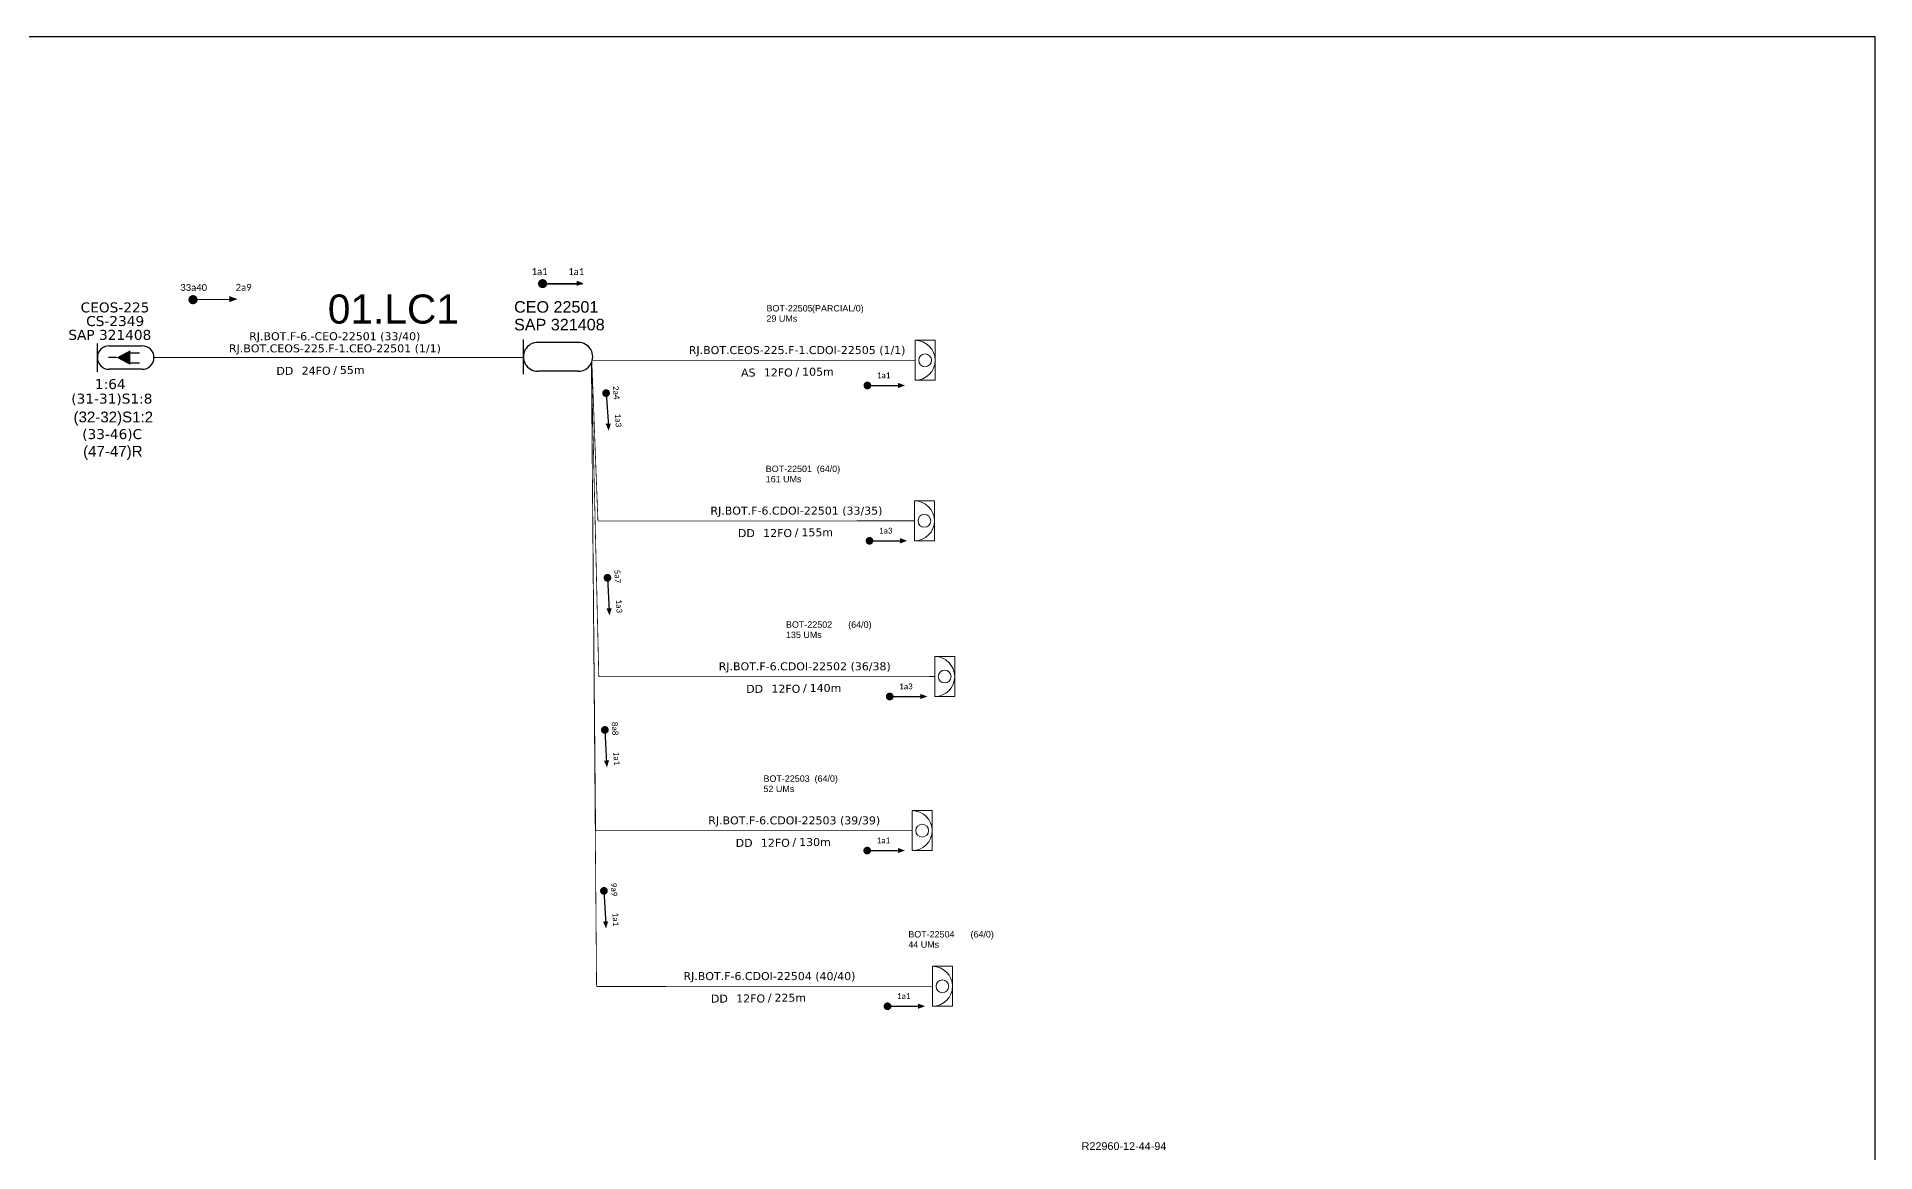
# Model space of a CAD drawing. Header units: millimetres. Extents: x 7977 to 793008, y 369 to 170338.
# Drawn here: x 792532.9 to 793007.9, y 170050.1 to 170338.4 of the extents above; entities that cross this region are included whole.
import ezdxf
from ezdxf.enums import TextEntityAlignment as Align

# ---------------------------------------------------------------- set-up
doc = ezdxf.new("R2010")
doc.units = ezdxf.units.MM
for name, color, linetype, lineweight in [("20.0-LEGENDA DOS CDO'S", 1, 'Continuous', 0), ('20.1-CDO_INTERIOR', 1, 'Continuous', 0), ('40.1-ETIQUETAS', 1, 'Continuous', 20)]:
    doc.layers.add(name, color=color, linetype=linetype, lineweight=lineweight)
for name, color, linetype in [('20.4-CEOS', 1, 'Continuous'), ('CAP a instalar', 1, 'Continuous'), ('SETA', 7, 'Continuous'), ('surveys legendas', 7, 'Continuous'), ('texto', 255, 'Continuous'), ('Txtruas', 150, 'Continuous')]:
    doc.layers.add(name, color=color, linetype=linetype)
doc.styles.add('ARIAL', font='arial.ttf')
doc.styles.add('DIGICADE', font='arial.ttf')
doc.styles.add('siredit', font='verdana.ttf')
doc.styles.get("Standard").update_dxf_attribs({"font": 'arial.ttf'})
doc.linetypes.add('FENCELINE1', pattern='A,0.25,-0.1,[133,ltypeshp.shx,S=0.1,R=0,X=-0.1,Y=0],-0.1,1', length=1.45)

# ---------------------------------------------------------------- blocks, each defined once
blk = doc.blocks.new('CEOS_RP_CT_DRT')
at = {"layer": '20.4-CEOS', "color": 0}
for p, q in [((-4.54, 1.19), (-1.19, 1.19)), ((-1.19, -1.19), (-4.54, -1.19))]:
    blk.add_line(p, q, dxfattribs=at)
for points in [[(-5.73, -1.43), (-5.73, 1.44)], [(-3.79, 0), (-4.59, 0)], [(-2.47, 0.48), (-1.45, 0.48)], [(-2.47, -0.52), (-1.45, -0.52)]]:
    blk.add_lwpolyline(points, dxfattribs=at)
blk.add_lwpolyline([(-3.79, 0, 0, 1.47, 0), (-2.41, 0, 1.47, 1.47, 0)], format="xyseb", dxfattribs=at)
for centre, start, end in [((-4.54, 0), 90, 270), ((-1.19, 0), 270, 90)]:
    blk.add_arc(centre, 1.19, start, end, dxfattribs=at)
at = {"layer": '20.4-CEOS', "color": 7, "style": 'siredit'}
for tag, p in [('Nº_DA_CEOS', (-2.86, 5.6)), ('LOCAL', (-2.86, 4.24)), ('SAP', (-2.86, 2.78)), ('RACIO_SPLITAGEM', (-2.86, -1.88)), ('FIBRAS_SPLITTER', (-2.86, -3.58)), ('FIBRAS_TOP_C', (-2.86, -5.08)), ('RESERVA_FINAIS', (-2.86, -6.39))]:
    blk.add_attdef(tag, text='', height=1.01, dxfattribs=at).set_placement(p, align=Align.TOP_CENTER)
blk = doc.blocks.new('ETIQUETA_RS5F')
at = {"layer": '40.1-ETIQUETAS', "color": 0, "style": 'siredit'}
blk.add_text('/', height=1.5, dxfattribs=at).set_placement((1.55, -1.95), align=Align.MIDDLE_RIGHT)
for tag, p in [('ETIQUETA_R_PRIMARIA', (1.18, 4.1)), ('ETIQUETA_R_SECUNDARIA', (1.18, 2.1)), ('F_ATIVAS/F_MORTAS', (1.11, -4.24))]:
    blk.add_attdef(tag, text='', height=1.5, dxfattribs=at).set_placement(p, align=Align.MIDDLE_CENTER)
for tag, p in [('TIPO_CABO', (-6.62, -2.12)), ('CAP_CABO', (0.37, -2.09))]:
    blk.add_attdef(tag, text='', height=1.5, dxfattribs=at).set_placement(p, align=Align.MIDDLE_RIGHT)
blk.add_attdef('METROS', text='', height=1.5, dxfattribs=at).set_placement((2.11, -1.95), align=Align.MIDDLE_LEFT)
for tag, p in [('FUSÃO_1', (0.82, -8.39)), ('FUSÃO_2', (0.82, -10.6)), ('FUSÃO_3', (0.82, -12.93)), ('FUSÃO_4', (0.82, -15.14)), ('FUSÃO_5', (0.82, -17.16))]:
    blk.add_attdef(tag, text='', height=1.5, dxfattribs=at).set_placement(p, align=Align.CENTER)
blk = doc.blocks.new('CDOI_INT')
at = {"layer": '20.1-CDO_INTERIOR', "color": 0, "lineweight": 18}
blk.add_lwpolyline([(4.25, -4.25), (4.25, 4.25), (0, 4.25), (0, -4.25)], close=True, dxfattribs=at)
blk.add_circle((2.12, 0), 1.36, dxfattribs=at)
blk.add_arc((0, 0), 4.25, 270, 90, dxfattribs=at)
at = {"layer": "20.0-LEGENDA DOS CDO'S", "color": 0, "style": 'ARIAL'}
for tag, p in [('CDO_N', (-0.08, 10.38)), ('SPLITER_1', (21.18, 10.38)), ('SURVEY', (-0.08, 8.2)), ('SPLITER_2', (21.19, 8.68)), ('SAP', (-0.08, 6.23)), ('1:XX', (5.94, -2.22)), ('UMS', (5.94, -4.24))]:
    blk.add_attdef(tag, p, '', height=1.36, dxfattribs=at)
blk.add_attdef('FIBRAS_UTILIZADAS', text='', height=1.36, dxfattribs=at).set_placement((15.34, 10.38), align=Align.CENTER)

msp = doc.modelspace()

# ---------------------------------------------------------------- linework, layer by layer
msp.add_lwpolyline([(792169.34, 169744.42), (793007.91, 169744.42), (793007.91, 170338.42), (792169.34, 170338.42), (792169.34, 169744.42)])
for points, const_width in [([(792663.59, 170275.2, 1), (792663.59, 170274.03, 1)], 1.17), ([(792572.67, 170270.47, 1), (792573.85, 170270.48, 1)], 1.18), ([(792679.95, 170246.82, 1), (792680.02, 170245.83, 1)], 1), ([(792747.01, 170248.29, 1), (792748.01, 170248.29, 1)], 1), ([(792747.55, 170208.15, 1), (792748.55, 170208.15, 1)], 1), ([(792680.31, 170199.1, 1), (792680.36, 170198.1, 1)], 1), ([(792752.78, 170167.91, 1), (792753.78, 170167.91, 1)], 1), ([(792679.65, 170159.77, 1), (792679.7, 170158.77, 1)], 1), ([(792746.96, 170128.09, 1), (792747.96, 170128.09, 1)], 1), ([(792679.41, 170118.17, 1), (792679.46, 170117.17, 1)], 1), ([(792752.2, 170087.85, 1), (792753.2, 170087.85, 1)], 1)]:
    msp.add_lwpolyline(points, format="xyb", close=True, dxfattribs=dict(const_width=const_width))
at = {"layer": '20.1-CDO_INTERIOR', "color": 1, "lineweight": 18}
msp.add_lwpolyline([(792769.47, 170087.85), (792769.47, 170098.18), (792764.31, 170098.18), (792764.31, 170087.85)], close=True, dxfattribs=at)
msp.add_circle((792766.89, 170093.01), 1.65, dxfattribs=at)
msp.add_arc((792764.31, 170093.01), 5.17, 270, 90, dxfattribs=at)
at = {"layer": 'CAP a instalar', "color": 0, "ltscale": 5, "const_width": 0.2}
for points in [[(792563.18, 170255.52), (792598.81, 170255.52)], [(792598.81, 170255.52), (792658.63, 170255.52)], [(792676.19, 170254.11), (792678.11, 170173.02)], [(792677.29, 170133.21), (792676.19, 170254.11)], [(792676.31, 170254.4), (792677.88, 170213.26)], [(792677.88, 170213.26), (792759.66, 170213.31)], [(792678.11, 170173.02), (792764.89, 170173.07)], [(792677.29, 170133.21), (792759.08, 170133.25)]]:
    msp.add_lwpolyline(points, dxfattribs=at)
at = {"layer": 'CAP a instalar', "color": 1, "ltscale": 5, "const_width": 0.2}
for points in [[(792676.19, 170254.11), (792677.53, 170092.97)], [(792677.53, 170092.97), (792764.31, 170093.01)]]:
    msp.add_lwpolyline(points, dxfattribs=at)
at = {"layer": 'CAP a instalar', "color": 8, "ltscale": 5, "const_width": 0.2}
msp.add_lwpolyline([(792676.61, 170254.79), (792759.84, 170254.8)], dxfattribs=at)
at = {"layer": 'SETA'}
for points in [[(792663.63, 170274.56), (792673.79, 170274.56)], [(792673.79, 170274.56), (792663.63, 170274.56)], [(792573.26, 170270.48), (792583.42, 170270.6)], [(792679.99, 170246.33), (792680.58, 170237.75)], [(792747.51, 170248.29), (792756.11, 170248.29)], [(792748.05, 170208.15), (792756.64, 170208.15)], [(792680.33, 170198.6), (792680.79, 170190.02)], [(792753.28, 170167.91), (792761.87, 170167.91)], [(792679.67, 170159.27), (792680.13, 170150.69)], [(792747.46, 170128.09), (792756.06, 170128.09)], [(792679.43, 170117.67), (792679.89, 170109.08)], [(792752.7, 170087.85), (792761.29, 170087.85)]]:
    msp.add_lwpolyline(points, dxfattribs=at)
for points in [[(792664.45, 170275.36), (792662.28, 170274.57), (792664.45, 170273.78)], [(792672.37, 170275.36), (792674.2, 170274.7), (792672.37, 170274.03)], [(792582.6, 170271.39), (792584.77, 170270.63), (792582.61, 170269.82)], [(792755.42, 170248.97), (792757.25, 170248.3), (792755.42, 170247.64)], [(792681.21, 170238.48), (792680.67, 170236.61), (792679.88, 170238.39)], [(792755.95, 170208.83), (792757.78, 170208.16), (792755.95, 170207.49)], [(792681.44, 170190.74), (792680.87, 170188.88), (792680.1, 170190.67)], [(792761.18, 170168.59), (792763.02, 170167.92), (792761.18, 170167.25)], [(792680.77, 170151.41), (792680.21, 170149.55), (792679.44, 170151.34)], [(792755.37, 170128.77), (792757.2, 170128.11), (792755.37, 170127.44)], [(792680.53, 170109.81), (792679.97, 170107.94), (792679.2, 170109.74)], [(792760.6, 170088.53), (792762.43, 170087.87), (792760.6, 170087.2)]]:
    msp.add_solid(points, dxfattribs=at)
at = {"layer": 'Txtruas', "color": 5}
msp.add_line((792672.82, 170259.43), (792662.36, 170259.43), dxfattribs=at)
for points in [[(792658.62, 170251.21), (792658.63, 170260.2)], [(792672.81, 170251.97), (792662.35, 170251.97)]]:
    msp.add_lwpolyline(points, dxfattribs=at)
for centre, start, end in [((792662.35, 170255.7), 89.9211, 269.9225), ((792672.82, 170255.7), 269.9211, 89.9225)]:
    msp.add_arc(centre, 3.73, start, end, dxfattribs=at)

# ---------------------------------------------------------------- block references
at = {"layer": '20.4-CEOS', "color": 0}
ref = msp.add_blockref('CEOS_RP_CT_DRT', (792563.18, 170255.51), dxfattribs=dict(at, xscale=2.554695942186299, yscale=2.554695942186299, zscale=2.554695942186299))
ref.add_attrib('Nº_DA_CEOS', 'CEOS-225', dxfattribs={"color": 7, "height": 2.579, "style": 'siredit'}).set_placement((792553.11, 170269.76), align=Align.TOP_CENTER)
ref.add_attrib('LOCAL', 'CS-2349', dxfattribs={"color": 7, "height": 2.579, "style": 'siredit'}).set_placement((792553.15, 170266.24), align=Align.TOP_CENTER)
ref.add_attrib('SAP', 'SAP 321408', dxfattribs={"color": 7, "height": 2.579, "style": 'siredit'}).set_placement((792551.76, 170262.67), align=Align.TOP_CENTER)
ref.add_attrib('RACIO_SPLITAGEM', '1:64', dxfattribs={"color": 7, "height": 2.579, "style": 'siredit'}).set_placement((792551.88, 170249.95), align=Align.TOP_CENTER)
ref.add_attrib('FIBRAS_SPLITTER', '(31-31)S1:8', dxfattribs={"color": 7, "height": 2.5794, "style": 'siredit'}).set_placement((792552.29, 170246.19), align=Align.TOP_CENTER)
ref.add_attrib('RESERVA_FINAIS', '(33-46)C', dxfattribs={"color": 7, "height": 2.579, "style": 'siredit'}).set_placement((792552.38, 170237.02), align=Align.TOP_CENTER)
at = {"layer": '40.1-ETIQUETAS', "color": 0}
ref = msp.add_blockref('ETIQUETA_RS5F', (792608.3, 170254.99), dxfattribs=dict(at, xscale=1.378472709545349, yscale=1.378472709545349, zscale=1.378472709545349))
ref.add_attrib('ETIQUETA_R_PRIMARIA', 'RJ.BOT.F-6.-CEO-22501 (33/40)', dxfattribs={"color": 0, "height": 2.0677, "style": 'siredit'}).set_placement((792609.88, 170261.02), align=Align.MIDDLE_CENTER)
ref.add_attrib('ETIQUETA_R_SECUNDARIA', 'RJ.BOT.CEOS-225.F-1.CEO-22501 (1/1)', dxfattribs={"color": 0, "height": 2.0677, "style": 'siredit'}).set_placement((792609.93, 170257.89), align=Align.MIDDLE_CENTER)
ref.add_attrib('TIPO_CABO', 'DD', dxfattribs={"color": 0, "height": 2.068, "style": 'siredit'}).set_placement((792599.18, 170252.08), align=Align.MIDDLE_RIGHT)
ref.add_attrib('CAP_CABO', '24FO', dxfattribs={"color": 0, "height": 2.068, "style": 'siredit'}).set_placement((792608.81, 170252.11), align=Align.MIDDLE_RIGHT)
ref.add_attrib('METROS', '55m', dxfattribs={"color": 0, "height": 2.068, "style": 'siredit'}).set_placement((792611.21, 170252.3), align=Align.MIDDLE_LEFT)
at = {"layer": 'CAP a instalar', "color": 8, "linetype": 'FENCELINE1', "ltscale": 7}
ref = msp.add_blockref('CDOI_INT', (792759.84, 170254.8), dxfattribs=dict(at, xscale=1.21541625498503, yscale=1.21541625498503, zscale=1.21541625498503))
ref.add_attrib('CDO_N', 'BOT-22505', (792721.43, 170267.42), dxfattribs={"layer": "20.0-LEGENDA DOS CDO'S", "color": 0, "height": 1.653, "style": 'ARIAL'})
ref.add_attrib('FIBRAS_UTILIZADAS', '       (PARCIAL/0)', dxfattribs={"layer": "20.0-LEGENDA DOS CDO'S", "color": 0, "height": 1.6533, "style": 'ARIAL'}).set_placement((792737.63, 170267.42), align=Align.CENTER)
ref.add_attrib('SURVEY', '29 UMs', (792721.43, 170264.77), dxfattribs={"layer": "20.0-LEGENDA DOS CDO'S", "color": 0, "height": 1.653, "style": 'ARIAL'})
ref = msp.add_blockref('ETIQUETA_RS5F', (792727.72, 170254.55), dxfattribs=dict(at, xscale=1.378472709545349, yscale=1.378472709545349, zscale=1.378472709545349))
ref.add_attrib('ETIQUETA_R_SECUNDARIA', 'RJ.BOT.CEOS-225.F-1.CDOI-22505 (1/1)', dxfattribs={"layer": '40.1-ETIQUETAS', "color": 0, "height": 2.0677, "style": 'siredit'}).set_placement((792729.35, 170257.45), align=Align.MIDDLE_CENTER)
ref.add_attrib('TIPO_CABO', 'AS', dxfattribs={"layer": '40.1-ETIQUETAS', "color": 0, "height": 2.068, "style": 'siredit'}).set_placement((792718.6, 170251.63), align=Align.MIDDLE_RIGHT)
ref.add_attrib('CAP_CABO', '12FO', dxfattribs={"layer": '40.1-ETIQUETAS', "color": 0, "height": 2.068, "style": 'siredit'}).set_placement((792728.22, 170251.66), align=Align.MIDDLE_RIGHT)
ref.add_attrib('METROS', '105m', dxfattribs={"layer": '40.1-ETIQUETAS', "color": 0, "height": 2.068, "style": 'siredit'}).set_placement((792730.63, 170251.85), align=Align.MIDDLE_LEFT)
at = {"layer": 'CAP a instalar', "color": 0, "linetype": 'FENCELINE1', "ltscale": 7}
ref = msp.add_blockref('CDOI_INT', (792759.66, 170213.31), dxfattribs=dict(at, xscale=1.21541625498503, yscale=1.21541625498503, zscale=1.21541625498503))
ref.add_attrib('CDO_N', 'BOT-22501', (792721.24, 170225.92), dxfattribs={"layer": "20.0-LEGENDA DOS CDO'S", "color": 0, "height": 1.653, "style": 'ARIAL'})
ref.add_attrib('FIBRAS_UTILIZADAS', '(64/0)', dxfattribs={"layer": "20.0-LEGENDA DOS CDO'S", "color": 0, "height": 1.653, "style": 'ARIAL'}).set_placement((792737.45, 170225.92), align=Align.CENTER)
ref.add_attrib('SURVEY', '161 UMs', (792721.24, 170223.27), dxfattribs={"layer": "20.0-LEGENDA DOS CDO'S", "color": 0, "height": 1.653, "style": 'ARIAL'})
ref = msp.add_blockref('ETIQUETA_RS5F', (792727.53, 170213.05), dxfattribs=dict(at, xscale=1.378472709545349, yscale=1.378472709545349, zscale=1.378472709545349))
ref.add_attrib('ETIQUETA_R_SECUNDARIA', 'RJ.BOT.F-6.CDOI-22501 (33/35)', dxfattribs={"layer": '40.1-ETIQUETAS', "color": 0, "height": 2.0677, "style": 'siredit'}).set_placement((792729.17, 170215.95), align=Align.MIDDLE_CENTER)
ref.add_attrib('TIPO_CABO', 'DD', dxfattribs={"layer": '40.1-ETIQUETAS', "color": 0, "height": 2.068, "style": 'siredit'}).set_placement((792718.42, 170210.13), align=Align.MIDDLE_RIGHT)
ref.add_attrib('CAP_CABO', '12FO', dxfattribs={"layer": '40.1-ETIQUETAS', "color": 0, "height": 2.068, "style": 'siredit'}).set_placement((792728.04, 170210.16), align=Align.MIDDLE_RIGHT)
ref.add_attrib('METROS', '155m', dxfattribs={"layer": '40.1-ETIQUETAS', "color": 0, "height": 2.068, "style": 'siredit'}).set_placement((792730.45, 170210.35), align=Align.MIDDLE_LEFT)
at = {"layer": 'CAP a instalar', "color": 0, "ltscale": 5}
ref = msp.add_blockref('CDOI_INT', (792764.89, 170173.07), dxfattribs=dict(at, xscale=1.21541625498503, yscale=1.21541625498503, zscale=1.21541625498503))
ref.add_attrib('CDO_N', 'BOT-22502', (792726.47, 170185.68), dxfattribs={"layer": "20.0-LEGENDA DOS CDO'S", "color": 0, "height": 1.653, "style": 'ARIAL'})
ref.add_attrib('FIBRAS_UTILIZADAS', '         (64/0)', dxfattribs={"layer": "20.0-LEGENDA DOS CDO'S", "color": 0, "height": 1.6533, "style": 'ARIAL'}).set_placement((792742.68, 170185.68), align=Align.CENTER)
ref.add_attrib('SURVEY', '135 UMs', (792726.47, 170183.03), dxfattribs={"layer": "20.0-LEGENDA DOS CDO'S", "color": 0, "height": 1.653, "style": 'ARIAL'})
ref = msp.add_blockref('ETIQUETA_RS5F', (792729.68, 170172.81), dxfattribs=dict(at, xscale=1.378472709545349, yscale=1.378472709545349, zscale=1.378472709545349))
ref.add_attrib('ETIQUETA_R_SECUNDARIA', 'RJ.BOT.F-6.CDOI-22502 (36/38)', dxfattribs={"layer": '40.1-ETIQUETAS', "color": 0, "height": 2.0677, "style": 'siredit'}).set_placement((792731.31, 170175.71), align=Align.MIDDLE_CENTER)
ref.add_attrib('TIPO_CABO', 'DD', dxfattribs={"layer": '40.1-ETIQUETAS', "color": 0, "height": 2.068, "style": 'siredit'}).set_placement((792720.56, 170169.89), align=Align.MIDDLE_RIGHT)
ref.add_attrib('CAP_CABO', '12FO', dxfattribs={"layer": '40.1-ETIQUETAS', "color": 0, "height": 2.068, "style": 'siredit'}).set_placement((792730.18, 170169.92), align=Align.MIDDLE_RIGHT)
ref.add_attrib('METROS', '140m', dxfattribs={"layer": '40.1-ETIQUETAS', "color": 0, "height": 2.068, "style": 'siredit'}).set_placement((792732.59, 170170.11), align=Align.MIDDLE_LEFT)
at = {"layer": 'CAP a instalar', "color": 0, "linetype": 'FENCELINE1', "ltscale": 7}
ref = msp.add_blockref('CDOI_INT', (792759.08, 170133.25), dxfattribs=dict(at, xscale=1.21541625498503, yscale=1.21541625498503, zscale=1.21541625498503))
ref.add_attrib('CDO_N', 'BOT-22503', (792720.66, 170145.87), dxfattribs={"layer": "20.0-LEGENDA DOS CDO'S", "color": 0, "height": 1.653, "style": 'ARIAL'})
ref.add_attrib('FIBRAS_UTILIZADAS', '(64/0)', dxfattribs={"layer": "20.0-LEGENDA DOS CDO'S", "color": 0, "height": 1.653, "style": 'ARIAL'}).set_placement((792736.87, 170145.87), align=Align.CENTER)
ref.add_attrib('SURVEY', '52 UMs', (792720.66, 170143.22), dxfattribs={"layer": "20.0-LEGENDA DOS CDO'S", "color": 0, "height": 1.653, "style": 'ARIAL'})
ref = msp.add_blockref('ETIQUETA_RS5F', (792726.95, 170132.99), dxfattribs=dict(at, xscale=1.378472709545349, yscale=1.378472709545349, zscale=1.378472709545349))
ref.add_attrib('ETIQUETA_R_SECUNDARIA', 'RJ.BOT.F-6.CDOI-22503 (39/39)', dxfattribs={"layer": '40.1-ETIQUETAS', "color": 0, "height": 2.0677, "style": 'siredit'}).set_placement((792728.59, 170135.9), align=Align.MIDDLE_CENTER)
ref.add_attrib('TIPO_CABO', 'DD', dxfattribs={"layer": '40.1-ETIQUETAS', "color": 0, "height": 2.068, "style": 'siredit'}).set_placement((792717.84, 170130.08), align=Align.MIDDLE_RIGHT)
ref.add_attrib('CAP_CABO', '12FO', dxfattribs={"layer": '40.1-ETIQUETAS', "color": 0, "height": 2.068, "style": 'siredit'}).set_placement((792727.46, 170130.11), align=Align.MIDDLE_RIGHT)
ref.add_attrib('METROS', '130m', dxfattribs={"layer": '40.1-ETIQUETAS', "color": 0, "height": 2.068, "style": 'siredit'}).set_placement((792729.87, 170130.3), align=Align.MIDDLE_LEFT)
at = {"layer": 'CAP a instalar', "color": 1, "ltscale": 5}
ref = msp.add_blockref('ETIQUETA_RS5F', (792720.57, 170092.76), dxfattribs=dict(at, xscale=1.378472709545349, yscale=1.378472709545349, zscale=1.378472709545349))
ref.add_attrib('ETIQUETA_R_SECUNDARIA', 'RJ.BOT.F-6.CDOI-22504 (40/40)', dxfattribs={"layer": '40.1-ETIQUETAS', "color": 0, "height": 2.0677, "style": 'siredit'}).set_placement((792722.2, 170095.66), align=Align.MIDDLE_CENTER)
ref.add_attrib('TIPO_CABO', 'DD', dxfattribs={"layer": '40.1-ETIQUETAS', "color": 0, "height": 2.068, "style": 'siredit'}).set_placement((792711.45, 170089.84), align=Align.MIDDLE_RIGHT)
ref.add_attrib('CAP_CABO', '12FO', dxfattribs={"layer": '40.1-ETIQUETAS', "color": 0, "height": 2.068, "style": 'siredit'}).set_placement((792721.08, 170089.87), align=Align.MIDDLE_RIGHT)
ref.add_attrib('METROS', '225m', dxfattribs={"layer": '40.1-ETIQUETAS', "color": 0, "height": 2.068, "style": 'siredit'}).set_placement((792723.48, 170090.06), align=Align.MIDDLE_LEFT)

# ---------------------------------------------------------------- texts
at = {"char_height": 1.5, "width": 25.3588, "attachment_point": 5}
for s, insert in [('\\C7;\\fCalibri|b0|i0|c0|p34;  1a1', (792751.17, 170250.92)), ('\\C7;\\fCalibri|b0|i0|c0|p34;  1a3', (792751.7, 170210.77)), ('\\C7;\\fCalibri|b0|i0|c0|p34;  1a3', (792756.93, 170170.53)), ('\\C7;\\fCalibri|b0|i0|c0|p34;  1a1', (792751.12, 170130.72)), ('\\C7;\\fCalibri|b0|i0|c0|p34;  1a1', (792756.35, 170090.48))]:
    msp.add_mtext(s, dxfattribs=dict(at, insert=insert))
for s, insert, rotation in [('\\C7;\\fCalibri|b0|i0|c0|p34;2a4       1a3', (792682.86, 170242.86), 273.948), ('\\C7;\\fCalibri|b0|i0|c0|p34;5a7        1a3', (792683.15, 170195.09), 273.0661), ('\\C7;\\fCalibri|b0|i0|c0|p34;8a8        1a1', (792682.49, 170155.76), 273.0661), ('\\C7;\\fCalibri|b0|i0|c0|p34;9a9        1a1', (792682.25, 170114.16), 273.0661)]:
    msp.add_mtext(s, dxfattribs=dict(at, insert=insert, rotation=rotation))
at = {"layer": "20.0-LEGENDA DOS CDO'S", "color": 1, "style": 'ARIAL'}
for s, p in [('44 UMs', (792758.08, 170102.98)), ('BOT-22504', (792758.08, 170105.63))]:
    msp.add_text(s, height=1.653, dxfattribs=at).set_placement(p)
msp.add_text('         (64/0)', height=1.6533, dxfattribs=at).set_placement((792774.28, 170105.63), align=Align.CENTER)
at = {"layer": 'surveys legendas', "color": 5}
for s, p in [('CEO 22501', (792656.22, 170267.11)), ('SAP 321408', (792656.22, 170262.54))]:
    msp.add_text(s, height=2.983, dxfattribs=at).set_placement(p)
at = {"layer": 'surveys legendas', "color": 0, "style": 'DIGICADE'}
msp.add_text('R22960-12-44-94', height=2, dxfattribs=at).set_placement((792802.85, 170050.71))
at = {"layer": 'texto', "char_height": 1.7727, "width": 29.9695, "attachment_point": 5, "rotation": 359.7375}
for s, insert in [('\\C7;\\fCalibri|b0|i0|c0|p34;33a40', (792573.43, 170273.62)), ('\\C7;\\fCalibri|b0|i0|c0|p34;2a9', (792586.33, 170273.66))]:
    msp.add_mtext(s, dxfattribs=dict(at, insert=insert))
at = {"layer": 'texto', "char_height": 1.7727, "width": 29.9695, "attachment_point": 5}
for insert in [(792662.81, 170277.76), (792672.27, 170277.72)]:
    msp.add_mtext('\\C7;\\fCalibri|b0|i0|c0|p34;1a1', dxfattribs=dict(at, insert=insert))
at = {"layer": 'texto', "color": 3, "insert": (792625.03, 170268), "char_height": 7.5207, "width": 44.8124, "attachment_point": 5}
msp.add_mtext('\\fArial|b0|i0|c0|p0;01.LC1', dxfattribs=at)
at = {"layer": 'texto', "color": 0, "width": 16.6072, "attachment_point": 5}
for s, insert, char_height in [('(32-32)S1:2', (792552.67, 170239.74), 2.7871), ('(47-47)R', (792552.55, 170230.88), 2.787)]:
    msp.add_mtext(s, dxfattribs=dict(at, insert=insert, char_height=char_height))

doc.saveas('drawing.dxf')
